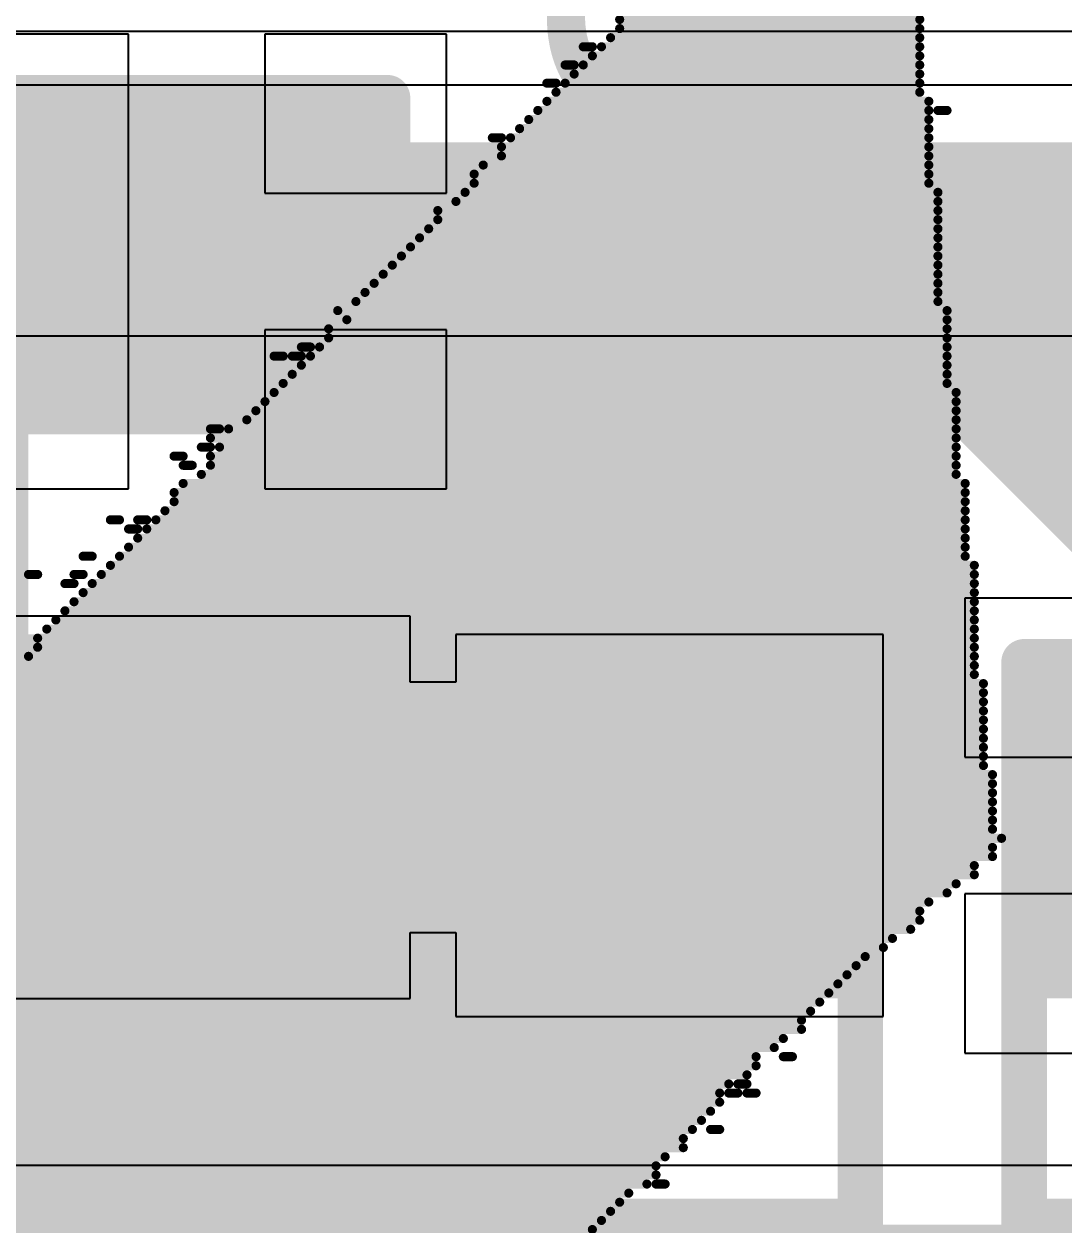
# Model space of a CAD drawing. Header units: inches. Extents: x -5 to 426, y -53 to 116.
# Drawn here: x 33.627 to 36.532, y -9.158 to -5.805 of the extents above; entities that cross this region are included whole.
import ezdxf

# ---------------------------------------------------------------- set-up
doc = ezdxf.new("R2010")
doc.units = ezdxf.units.IN
for name, color, linetype in [('Board Outline', 216, 'Continuous'), ('Bottom Layer', 5, 'Continuous'), ('Bottom Overlay', 54, 'Continuous'), ('Top Layer', 1, 'Continuous'), ('Top Overlay', 2, 'Continuous'), ('Top Paste', 8, 'Continuous'), ('Top Solder', 216, 'Continuous')]:
    doc.layers.add(name, color=color, linetype=linetype)
doc.styles.add('Arial', font='', dxfattribs={"height": 0.2})
doc.styles.get('Arial').set_extended_font_data('Arial')

# ---------------------------------------------------------------- blocks, each defined once
blk = doc.blocks.new('R___0603_3')
at = {"layer": 'Top Layer'}
for points in [[(-0.381, 0.4445), (-0.381, -0.4445), (-1.143, -0.4445), (-1.143, 0.4445)], [(1.143, 0.4445), (1.143, -0.4445), (0.381, -0.4445), (0.381, 0.4445)]]:
    blk.add_hatch(color=1, dxfattribs=at).paths.add_polyline_path(points)
at = {"layer": 'Top Paste'}
for points in [[(-0.381, 0.4445), (-0.381, -0.4445), (-1.143, -0.4445), (-1.143, 0.4445)], [(1.143, 0.4445), (1.143, -0.4445), (0.381, -0.4445), (0.381, 0.4445)]]:
    blk.add_hatch(color=8, dxfattribs=at).paths.add_polyline_path(points)
at = {"layer": 'Top Solder'}
for points in [[(-0.2794, 0.5461), (-0.2794, -0.5461), (-1.2446, -0.5461), (-1.2446, 0.5461)], [(1.2446, 0.5461), (1.2446, -0.5461), (0.2794, -0.5461), (0.2794, 0.5461)]]:
    blk.add_hatch(color=216, dxfattribs=at).paths.add_polyline_path(points)
at = {"layer": 'Top Overlay', "const_width": 0.127}
for points in [[(-1.2192, 0.5334), (-1.2192, -0.5334)], [(-1.2192, 0.5334), (1.2192, 0.5334)], [(1.2192, 0.5334), (1.2192, -0.5334)], [(-1.2192, -0.5334), (1.2192, -0.5334)]]:
    blk.add_lwpolyline(points, dxfattribs=at)
at = {"layer": 'Top Overlay', "const_width": 0.0635}
for points in [[(-1.25095, 0.5334, 1), (-1.18745, 0.5334, 1)], [(-1.25095, 0.5334, 1), (-1.18745, 0.5334, 1)], [(1.18745, 0.5334, 1), (1.25095, 0.5334, 1)], [(1.18745, 0.5334, 1), (1.25095, 0.5334, 1)], [(-1.25095, -0.5334, 1), (-1.18745, -0.5334, 1)], [(-1.25095, -0.5334, 1), (-1.18745, -0.5334, 1)], [(1.18745, -0.5334, 1), (1.25095, -0.5334, 1)], [(1.18745, -0.5334, 1), (1.25095, -0.5334, 1)]]:
    blk.add_lwpolyline(points, format="xyb", close=True, dxfattribs=at)
blk = doc.blocks.new('R___0603_6')
at = {"layer": 'Top Layer'}
for points in [[(-0.381, 0.4445), (-0.381, -0.4445), (-1.143, -0.4445), (-1.143, 0.4445)], [(1.143, 0.4445), (1.143, -0.4445), (0.381, -0.4445), (0.381, 0.4445)]]:
    blk.add_hatch(color=1, dxfattribs=at).paths.add_polyline_path(points)
at = {"layer": 'Top Paste'}
for points in [[(-0.381, 0.4445), (-0.381, -0.4445), (-1.143, -0.4445), (-1.143, 0.4445)], [(1.143, 0.4445), (1.143, -0.4445), (0.381, -0.4445), (0.381, 0.4445)]]:
    blk.add_hatch(color=8, dxfattribs=at).paths.add_polyline_path(points)
at = {"layer": 'Top Solder'}
for points in [[(-0.2794, 0.5461), (-0.2794, -0.5461), (-1.2446, -0.5461), (-1.2446, 0.5461)], [(1.2446, 0.5461), (1.2446, -0.5461), (0.2794, -0.5461), (0.2794, 0.5461)]]:
    blk.add_hatch(color=216, dxfattribs=at).paths.add_polyline_path(points)
at = {"layer": 'Top Overlay', "const_width": 0.127}
for points in [[(-1.2192, 0.5334), (1.2192, 0.5334)], [(-1.2192, 0.5334), (-1.2192, -0.5334)], [(1.2192, 0.5334), (1.2192, -0.5334)], [(-1.2192, -0.5334), (1.2192, -0.5334)]]:
    blk.add_lwpolyline(points, dxfattribs=at)
at = {"layer": 'Top Overlay', "const_width": 0.0635}
for points in [[(-1.25095, 0.5334, 1), (-1.18745, 0.5334, 1)], [(-1.25095, 0.5334, 1), (-1.18745, 0.5334, 1)], [(1.18745, 0.5334, 1), (1.25095, 0.5334, 1)], [(1.18745, 0.5334, 1), (1.25095, 0.5334, 1)], [(-1.25095, -0.5334, 1), (-1.18745, -0.5334, 1)], [(-1.25095, -0.5334, 1), (-1.18745, -0.5334, 1)], [(1.18745, -0.5334, 1), (1.25095, -0.5334, 1)], [(1.18745, -0.5334, 1), (1.25095, -0.5334, 1)]]:
    blk.add_lwpolyline(points, format="xyb", close=True, dxfattribs=at)
blk = doc.blocks.new('R___0603_51')
at = {"layer": 'Top Layer'}
for points in [[(-0.381, 0.4445), (-0.381, -0.4445), (-1.143, -0.4445), (-1.143, 0.4445)], [(1.143, 0.4445), (1.143, -0.4445), (0.381, -0.4445), (0.381, 0.4445)]]:
    blk.add_hatch(color=1, dxfattribs=at).paths.add_polyline_path(points)
at = {"layer": 'Top Paste'}
for points in [[(-0.381, 0.4445), (-0.381, -0.4445), (-1.143, -0.4445), (-1.143, 0.4445)], [(1.143, 0.4445), (1.143, -0.4445), (0.381, -0.4445), (0.381, 0.4445)]]:
    blk.add_hatch(color=8, dxfattribs=at).paths.add_polyline_path(points)
at = {"layer": 'Top Solder'}
for points in [[(-0.2794, 0.5461), (-0.2794, -0.5461), (-1.2446, -0.5461), (-1.2446, 0.5461)], [(1.2446, 0.5461), (1.2446, -0.5461), (0.2794, -0.5461), (0.2794, 0.5461)]]:
    blk.add_hatch(color=216, dxfattribs=at).paths.add_polyline_path(points)
at = {"layer": 'Top Overlay', "const_width": 0.127}
for points in [[(-1.2192, 0.5334), (-1.2192, -0.5334)], [(-1.2192, 0.5334), (1.2192, 0.5334)], [(1.2192, 0.5334), (1.2192, -0.5334)], [(-1.2192, -0.5334), (1.2192, -0.5334)]]:
    blk.add_lwpolyline(points, dxfattribs=at)
at = {"layer": 'Top Overlay', "const_width": 0.0635}
for points in [[(-1.25095, 0.5334, 1), (-1.18745, 0.5334, 1)], [(-1.25095, 0.5334, 1), (-1.18745, 0.5334, 1)], [(1.18745, 0.5334, 1), (1.25095, 0.5334, 1)], [(1.18745, 0.5334, 1), (1.25095, 0.5334, 1)], [(-1.25095, -0.5334, 1), (-1.18745, -0.5334, 1)], [(-1.25095, -0.5334, 1), (-1.18745, -0.5334, 1)], [(1.18745, -0.5334, 1), (1.25095, -0.5334, 1)], [(1.18745, -0.5334, 1), (1.25095, -0.5334, 1)]]:
    blk.add_lwpolyline(points, format="xyb", close=True, dxfattribs=at)

msp = doc.modelspace()

# ---------------------------------------------------------------- hatches: boundary and pattern name
at = {"layer": 'Top Layer'}
msp.add_hatch(color=1, dxfattribs=at).paths.add_polyline_path([(37.4213, -9.1568), (30.8844, -9.1568), (30.8844, -10.0596), (37.4213, -10.0596)])

# ---------------------------------------------------------------- linework, layer by layer
at = {"layer": 'Board Outline', "const_width": 0.254}
msp.add_lwpolyline([(49.7725, 6.3481, -1.144567), (-0.2979, -38.4414)], format="xyb", dxfattribs=at)
at = {"layer": 'Bottom Layer'}
for p, q in [((32.7876, -5.8251), (37.3669, -5.8251)), ((36.7449, -5.9762), (33.1329, -5.9762)), ((33.1329, -6.6754), (36.7449, -6.6754))]:
    msp.add_line(p, q, dxfattribs=at)
at = {"layer": 'Bottom Layer', "const_width": 0.381}
msp.add_lwpolyline([(33.1329, -6.3258), (36.7449, -6.3258)], dxfattribs=at)
at = {"layer": 'Bottom Overlay', "const_width": 0.0254}
for points in [[(35.2909, -5.7924), (36.1291, -5.7924)], [(35.2655, -5.8432), (36.1291, -5.8432)], [(35.2909, -5.8178), (36.1291, -5.8178)], [(35.1893, -5.8686), (35.2147, -5.8686)], [(35.2401, -5.8686), (36.1291, -5.8686)], [(35.2147, -5.894), (36.1291, -5.894)], [(35.1385, -5.9194), (35.1639, -5.9194)], [(35.1639, -5.9448), (36.1291, -5.9448)], [(35.1893, -5.9194), (36.1291, -5.9194)], [(35.0877, -5.9702), (35.1131, -5.9702)], [(35.1385, -5.9702), (36.1291, -5.9702)], [(35.1131, -5.9956), (36.1291, -5.9956)], [(35.0623, -6.0464), (36.1545, -6.0464)], [(35.0877, -6.021), (36.1545, -6.021)], [(36.1799, -6.0464), (36.2053, -6.0464)], [(35.0369, -6.0718), (36.1545, -6.0718)], [(35.0115, -6.0972), (36.1545, -6.0972)], [(34.9353, -6.1226), (34.9607, -6.1226)], [(34.9607, -6.148), (36.1545, -6.148)], [(34.9861, -6.1226), (36.1545, -6.1226)], [(34.9607, -6.1734), (36.1545, -6.1734)], [(34.9099, -6.1988), (36.1545, -6.1988)], [(34.8845, -6.2242), (36.1545, -6.2242)], [(34.8591, -6.275), (36.1799, -6.275)], [(34.8845, -6.2496), (36.1545, -6.2496)], [(34.8337, -6.3004), (36.1799, -6.3004)], [(34.7829, -6.3258), (36.1799, -6.3258)], [(34.7575, -6.3766), (36.1799, -6.3766)], [(34.7829, -6.3512), (36.1799, -6.3512)], [(34.7321, -6.402), (36.1799, -6.402)], [(34.7067, -6.4274), (36.1799, -6.4274)], [(34.6559, -6.4782), (36.1799, -6.4782)], [(34.6813, -6.4528), (36.1799, -6.4528)], [(34.6305, -6.5036), (36.1799, -6.5036)], [(34.6051, -6.529), (36.1799, -6.529)], [(34.5543, -6.5798), (36.1799, -6.5798)], [(34.5797, -6.5544), (36.1799, -6.5544)], [(34.5035, -6.6052), (36.2053, -6.6052)], [(34.5289, -6.6306), (36.2053, -6.6306)], [(34.4781, -6.656), (36.2053, -6.656)], [(34.4781, -6.6814), (36.2053, -6.6814)], [(34.4019, -6.7068), (34.4273, -6.7068)], [(34.4527, -6.7068), (36.2053, -6.7068)], [(34.3257, -6.7322), (34.3511, -6.7322)], [(34.3765, -6.7322), (34.4019, -6.7322)], [(34.4273, -6.7322), (36.2053, -6.7322)], [(34.3765, -6.783), (36.2053, -6.783)], [(34.4019, -6.7576), (36.2053, -6.7576)], [(34.3511, -6.8084), (36.2053, -6.8084)], [(34.3257, -6.8338), (36.2307, -6.8338)], [(34.2749, -6.8846), (36.2307, -6.8846)], [(34.3003, -6.8592), (36.2307, -6.8592)], [(34.2495, -6.91), (36.2307, -6.91)], [(34.1479, -6.9354), (34.1733, -6.9354)], [(34.1987, -6.9354), (36.2307, -6.9354)], [(34.1225, -6.9862), (34.1479, -6.9862)], [(34.1479, -6.9608), (36.2307, -6.9608)], [(34.1733, -6.9862), (36.2307, -6.9862)], [(34.0463, -7.0116), (34.0717, -7.0116)], [(34.1479, -7.0116), (36.2307, -7.0116)], [(34.0717, -7.037), (34.0971, -7.037)], [(34.1479, -7.037), (36.2307, -7.037)], [(34.1225, -7.0624), (36.2307, -7.0624)], [(34.0463, -7.1132), (36.2561, -7.1132)], [(34.0717, -7.0878), (36.2561, -7.0878)], [(34.0463, -7.1386), (36.2561, -7.1386)], [(34.0209, -7.164), (36.2561, -7.164)], [(33.8685, -7.1894), (33.8939, -7.1894)], [(33.9193, -7.2148), (33.9447, -7.2148)], [(33.9447, -7.1894), (33.9701, -7.1894)], [(33.9701, -7.2148), (36.2561, -7.2148)], [(33.9955, -7.1894), (36.2561, -7.1894)], [(33.9447, -7.2402), (36.2561, -7.2402)], [(33.9193, -7.2656), (36.2561, -7.2656)], [(33.7923, -7.291), (33.8177, -7.291)], [(33.8685, -7.3164), (36.2815, -7.3164)], [(33.8939, -7.291), (36.2561, -7.291)], [(33.6399, -7.3418), (33.6653, -7.3418)], [(33.7669, -7.3418), (33.7923, -7.3418)], [(33.8431, -7.3418), (36.2815, -7.3418)], [(33.7415, -7.3672), (33.7669, -7.3672)], [(33.8177, -7.3672), (36.2815, -7.3672)], [(33.7669, -7.418), (36.2815, -7.418)], [(33.7923, -7.3926), (36.2815, -7.3926)], [(33.7415, -7.4434), (36.2815, -7.4434)], [(33.7161, -7.4688), (36.2815, -7.4688)], [(33.6653, -7.5196), (36.2815, -7.5196)], [(33.6907, -7.4942), (36.2815, -7.4942)], [(33.6653, -7.545), (36.2815, -7.545)], [(33.6399, -7.5704), (36.2815, -7.5704)], [(30.8967, -7.5958), (36.2815, -7.5958)], [(30.9475, -7.6212), (36.2815, -7.6212)], [(30.9729, -7.6466), (36.3069, -7.6466)], [(30.9983, -7.672), (36.3069, -7.672)], [(31.0237, -7.6974), (36.3069, -7.6974)], [(31.0237, -7.7228), (36.3069, -7.7228)], [(31.0491, -7.7482), (36.3069, -7.7482)], [(31.0999, -7.7736), (36.3069, -7.7736)], [(31.1253, -7.799), (36.3069, -7.799)], [(31.1253, -7.8244), (36.3069, -7.8244)], [(31.1507, -7.8498), (36.3069, -7.8498)], [(31.1761, -7.8752), (36.3069, -7.8752)], [(31.2015, -7.9006), (36.3323, -7.9006)], [(31.2269, -7.926), (36.3323, -7.926)], [(31.2269, -7.9514), (36.3323, -7.9514)], [(31.2523, -7.9768), (36.3323, -7.9768)], [(31.2777, -8.0022), (36.3323, -8.0022)], [(31.3031, -8.0276), (36.3323, -8.0276)], [(31.3285, -8.053), (36.3323, -8.053)], [(31.3539, -8.0784), (36.3577, -8.0784)], [(31.3539, -8.1038), (36.3323, -8.1038)], [(31.3793, -8.1292), (36.3323, -8.1292)], [(31.4047, -8.1546), (36.2815, -8.1546)], [(31.4301, -8.18), (36.2815, -8.18)], [(31.4555, -8.2054), (36.2307, -8.2054)], [(31.4809, -8.2308), (36.2053, -8.2308)], [(31.5063, -8.2562), (36.1545, -8.2562)], [(31.5063, -8.2816), (36.1291, -8.2816)], [(31.5317, -8.307), (36.1291, -8.307)], [(31.5317, -8.3324), (36.1037, -8.3324)], [(31.5571, -8.3578), (36.0529, -8.3578)], [(31.5825, -8.3832), (36.0275, -8.3832)], [(31.6079, -8.4086), (35.9767, -8.4086)], [(31.6333, -8.434), (35.9513, -8.434)], [(31.6587, -8.4594), (35.9259, -8.4594)], [(31.6587, -8.4848), (35.9005, -8.4848)], [(31.6841, -8.5102), (35.8751, -8.5102)], [(31.7095, -8.5356), (35.8497, -8.5356)], [(31.7095, -8.561), (35.8243, -8.561)], [(31.7349, -8.5864), (35.7989, -8.5864)], [(31.7603, -8.6118), (35.7989, -8.6118)], [(31.7603, -8.6372), (35.7481, -8.6372)], [(31.7857, -8.6626), (35.7227, -8.6626)], [(31.8111, -8.688), (35.6719, -8.688)], [(35.7481, -8.688), (35.7735, -8.688)], [(31.8365, -8.7134), (35.6719, -8.7134)], [(31.8365, -8.7388), (35.6465, -8.7388)], [(31.8619, -8.7642), (35.5957, -8.7642)], [(31.8873, -8.7896), (35.5703, -8.7896)], [(35.5957, -8.7896), (35.6211, -8.7896)], [(35.6211, -8.7642), (35.6465, -8.7642)], [(35.6465, -8.7896), (35.6719, -8.7896)], [(31.8873, -8.815), (35.5703, -8.815)], [(31.9127, -8.8404), (35.5449, -8.8404)], [(31.9381, -8.8658), (35.5195, -8.8658)], [(31.9381, -8.8912), (35.4941, -8.8912)], [(35.5449, -8.8912), (35.5703, -8.8912)], [(31.9635, -8.9166), (35.4687, -8.9166)], [(31.9889, -8.942), (35.4687, -8.942)], [(31.9889, -8.9674), (35.4179, -8.9674)], [(32.0143, -8.9928), (35.3925, -8.9928)], [(32.0397, -9.0182), (35.3925, -9.0182)], [(32.0143, -9.0436), (35.3671, -9.0436)], [(35.3925, -9.0436), (35.4179, -9.0436)], [(32.0651, -9.069), (35.3163, -9.069)], [(32.0905, -9.0944), (35.2909, -9.0944)], [(32.0905, -9.1198), (35.2655, -9.1198)], [(32.0651, -9.1452), (35.2401, -9.1452)], [(32.1159, -9.1706), (35.2147, -9.1706)]]:
    msp.add_lwpolyline(points, dxfattribs=at)
at = {"layer": 'Bottom Overlay', "const_width": 0.0127}
for points in [[(35.2845, -5.7924, 1), (35.2972, -5.7924, 1)], [(36.1227, -5.7924, 1), (36.1354, -5.7924, 1)], [(35.2591, -5.8432, 1), (35.2718, -5.8432, 1)], [(35.2845, -5.8178, 1), (35.2972, -5.8178, 1)], [(36.1227, -5.8178, 1), (36.1354, -5.8178, 1)], [(36.1227, -5.8432, 1), (36.1354, -5.8432, 1)], [(35.1829, -5.8686, 1), (35.1956, -5.8686, 1)], [(35.2083, -5.8686, 1), (35.221, -5.8686, 1)], [(35.2337, -5.8686, 1), (35.2464, -5.8686, 1)], [(36.1227, -5.8686, 1), (36.1354, -5.8686, 1)], [(35.2083, -5.894, 1), (35.221, -5.894, 1)], [(36.1227, -5.894, 1), (36.1354, -5.894, 1)], [(35.1321, -5.9194, 1), (35.1448, -5.9194, 1)], [(35.1575, -5.9194, 1), (35.1702, -5.9194, 1)], [(35.1575, -5.9448, 1), (35.1702, -5.9448, 1)], [(35.1829, -5.9194, 1), (35.1956, -5.9194, 1)], [(36.1227, -5.9194, 1), (36.1354, -5.9194, 1)], [(36.1227, -5.9448, 1), (36.1354, -5.9448, 1)], [(35.0813, -5.9702, 1), (35.094, -5.9702, 1)], [(35.1067, -5.9702, 1), (35.1194, -5.9702, 1)], [(35.1321, -5.9702, 1), (35.1448, -5.9702, 1)], [(36.1227, -5.9702, 1), (36.1354, -5.9702, 1)], [(35.1067, -5.9956, 1), (35.1194, -5.9956, 1)], [(36.1227, -5.9956, 1), (36.1354, -5.9956, 1)], [(35.0559, -6.0464, 1), (35.0686, -6.0464, 1)], [(35.0813, -6.021, 1), (35.094, -6.021, 1)], [(36.1481, -6.021, 1), (36.1608, -6.021, 1)], [(36.1481, -6.0464, 1), (36.1608, -6.0464, 1)], [(36.1735, -6.0464, 1), (36.1862, -6.0464, 1)], [(36.1989, -6.0464, 1), (36.2116, -6.0464, 1)], [(35.0305, -6.0718, 1), (35.0432, -6.0718, 1)], [(36.1481, -6.0718, 1), (36.1608, -6.0718, 1)], [(35.0051, -6.0972, 1), (35.0178, -6.0972, 1)], [(36.1481, -6.0972, 1), (36.1608, -6.0972, 1)], [(34.9289, -6.1226, 1), (34.9416, -6.1226, 1)], [(34.9543, -6.1226, 1), (34.967, -6.1226, 1)], [(34.9543, -6.148, 1), (34.967, -6.148, 1)], [(34.9797, -6.1226, 1), (34.9924, -6.1226, 1)], [(36.1481, -6.1226, 1), (36.1608, -6.1226, 1)], [(36.1481, -6.148, 1), (36.1608, -6.148, 1)], [(34.9543, -6.1734, 1), (34.967, -6.1734, 1)], [(36.1481, -6.1734, 1), (36.1608, -6.1734, 1)], [(34.9035, -6.1988, 1), (34.9162, -6.1988, 1)], [(36.1481, -6.1988, 1), (36.1608, -6.1988, 1)], [(34.8781, -6.2242, 1), (34.8908, -6.2242, 1)], [(36.1481, -6.2242, 1), (36.1608, -6.2242, 1)], [(34.8527, -6.275, 1), (34.8654, -6.275, 1)], [(34.8781, -6.2496, 1), (34.8908, -6.2496, 1)], [(36.1481, -6.2496, 1), (36.1608, -6.2496, 1)], [(36.1735, -6.275, 1), (36.1862, -6.275, 1)], [(34.8273, -6.3004, 1), (34.84, -6.3004, 1)], [(36.1735, -6.3004, 1), (36.1862, -6.3004, 1)], [(34.7765, -6.3258, 1), (34.7892, -6.3258, 1)], [(36.1735, -6.3258, 1), (36.1862, -6.3258, 1)], [(34.7511, -6.3766, 1), (34.7638, -6.3766, 1)], [(34.7765, -6.3512, 1), (34.7892, -6.3512, 1)], [(36.1735, -6.3512, 1), (36.1862, -6.3512, 1)], [(36.1735, -6.3766, 1), (36.1862, -6.3766, 1)], [(34.7257, -6.402, 1), (34.7384, -6.402, 1)], [(36.1735, -6.402, 1), (36.1862, -6.402, 1)], [(34.7003, -6.4274, 1), (34.713, -6.4274, 1)], [(36.1735, -6.4274, 1), (36.1862, -6.4274, 1)], [(34.6495, -6.4782, 1), (34.6622, -6.4782, 1)], [(34.6749, -6.4528, 1), (34.6876, -6.4528, 1)], [(36.1735, -6.4528, 1), (36.1862, -6.4528, 1)], [(36.1735, -6.4782, 1), (36.1862, -6.4782, 1)], [(34.6241, -6.5036, 1), (34.6368, -6.5036, 1)], [(36.1735, -6.5036, 1), (36.1862, -6.5036, 1)], [(34.5987, -6.529, 1), (34.6114, -6.529, 1)], [(36.1735, -6.529, 1), (36.1862, -6.529, 1)], [(34.5479, -6.5798, 1), (34.5606, -6.5798, 1)], [(34.5733, -6.5544, 1), (34.586, -6.5544, 1)], [(36.1735, -6.5544, 1), (36.1862, -6.5544, 1)], [(36.1735, -6.5798, 1), (36.1862, -6.5798, 1)], [(34.4971, -6.6052, 1), (34.5098, -6.6052, 1)], [(36.1989, -6.6052, 1), (36.2116, -6.6052, 1)], [(34.5225, -6.6306, 1), (34.5352, -6.6306, 1)], [(36.1989, -6.6306, 1), (36.2116, -6.6306, 1)], [(34.4717, -6.656, 1), (34.4844, -6.656, 1)], [(34.4717, -6.6814, 1), (34.4844, -6.6814, 1)], [(36.1989, -6.656, 1), (36.2116, -6.656, 1)], [(36.1989, -6.6814, 1), (36.2116, -6.6814, 1)], [(34.3955, -6.7068, 1), (34.4082, -6.7068, 1)], [(34.4209, -6.7068, 1), (34.4336, -6.7068, 1)], [(34.4463, -6.7068, 1), (34.459, -6.7068, 1)], [(36.1989, -6.7068, 1), (36.2116, -6.7068, 1)], [(34.3193, -6.7322, 1), (34.332, -6.7322, 1)], [(34.3447, -6.7322, 1), (34.3574, -6.7322, 1)], [(34.3701, -6.7322, 1), (34.3828, -6.7322, 1)], [(34.3955, -6.7322, 1), (34.4082, -6.7322, 1)], [(34.4209, -6.7322, 1), (34.4336, -6.7322, 1)], [(36.1989, -6.7322, 1), (36.2116, -6.7322, 1)], [(34.3701, -6.783, 1), (34.3828, -6.783, 1)], [(34.3955, -6.7576, 1), (34.4082, -6.7576, 1)], [(36.1989, -6.7576, 1), (36.2116, -6.7576, 1)], [(36.1989, -6.783, 1), (36.2116, -6.783, 1)], [(34.3447, -6.8084, 1), (34.3574, -6.8084, 1)], [(36.1989, -6.8084, 1), (36.2116, -6.8084, 1)], [(34.3193, -6.8338, 1), (34.332, -6.8338, 1)], [(36.2243, -6.8338, 1), (36.237, -6.8338, 1)], [(34.2685, -6.8846, 1), (34.2812, -6.8846, 1)], [(34.2939, -6.8592, 1), (34.3066, -6.8592, 1)], [(36.2243, -6.8592, 1), (36.237, -6.8592, 1)], [(36.2243, -6.8846, 1), (36.237, -6.8846, 1)], [(34.2431, -6.91, 1), (34.2558, -6.91, 1)], [(36.2243, -6.91, 1), (36.237, -6.91, 1)], [(34.1415, -6.9354, 1), (34.1542, -6.9354, 1)], [(34.1669, -6.9354, 1), (34.1796, -6.9354, 1)], [(34.1923, -6.9354, 1), (34.205, -6.9354, 1)], [(36.2243, -6.9354, 1), (36.237, -6.9354, 1)], [(34.1161, -6.9862, 1), (34.1288, -6.9862, 1)], [(34.1415, -6.9608, 1), (34.1542, -6.9608, 1)], [(34.1415, -6.9862, 1), (34.1542, -6.9862, 1)], [(34.1669, -6.9862, 1), (34.1796, -6.9862, 1)], [(36.2243, -6.9608, 1), (36.237, -6.9608, 1)], [(36.2243, -6.9862, 1), (36.237, -6.9862, 1)], [(34.0399, -7.0116, 1), (34.0526, -7.0116, 1)], [(34.0653, -7.0116, 1), (34.078, -7.0116, 1)], [(34.1415, -7.0116, 1), (34.1542, -7.0116, 1)], [(36.2243, -7.0116, 1), (36.237, -7.0116, 1)], [(34.0653, -7.037, 1), (34.078, -7.037, 1)], [(34.0907, -7.037, 1), (34.1034, -7.037, 1)], [(34.1415, -7.037, 1), (34.1542, -7.037, 1)], [(36.2243, -7.037, 1), (36.237, -7.037, 1)], [(34.1161, -7.0624, 1), (34.1288, -7.0624, 1)], [(36.2243, -7.0624, 1), (36.237, -7.0624, 1)], [(34.0399, -7.1132, 1), (34.0526, -7.1132, 1)], [(34.0653, -7.0878, 1), (34.078, -7.0878, 1)], [(36.2497, -7.0878, 1), (36.2624, -7.0878, 1)], [(36.2497, -7.1132, 1), (36.2624, -7.1132, 1)], [(34.0399, -7.1386, 1), (34.0526, -7.1386, 1)], [(36.2497, -7.1386, 1), (36.2624, -7.1386, 1)], [(34.0145, -7.164, 1), (34.0272, -7.164, 1)], [(36.2497, -7.164, 1), (36.2624, -7.164, 1)], [(33.8621, -7.1894, 1), (33.8748, -7.1894, 1)], [(33.8875, -7.1894, 1), (33.9002, -7.1894, 1)], [(33.9129, -7.2148, 1), (33.9256, -7.2148, 1)], [(33.9383, -7.1894, 1), (33.951, -7.1894, 1)], [(33.9383, -7.2148, 1), (33.951, -7.2148, 1)], [(33.9637, -7.1894, 1), (33.9764, -7.1894, 1)], [(33.9637, -7.2148, 1), (33.9764, -7.2148, 1)], [(33.9891, -7.1894, 1), (34.0018, -7.1894, 1)], [(36.2497, -7.1894, 1), (36.2624, -7.1894, 1)], [(36.2497, -7.2148, 1), (36.2624, -7.2148, 1)], [(33.9383, -7.2402, 1), (33.951, -7.2402, 1)], [(36.2497, -7.2402, 1), (36.2624, -7.2402, 1)], [(33.9129, -7.2656, 1), (33.9256, -7.2656, 1)], [(36.2497, -7.2656, 1), (36.2624, -7.2656, 1)], [(33.7859, -7.291, 1), (33.7986, -7.291, 1)], [(33.8113, -7.291, 1), (33.824, -7.291, 1)], [(33.8621, -7.3164, 1), (33.8748, -7.3164, 1)], [(33.8875, -7.291, 1), (33.9002, -7.291, 1)], [(36.2497, -7.291, 1), (36.2624, -7.291, 1)], [(36.2751, -7.3164, 1), (36.2878, -7.3164, 1)], [(33.6335, -7.3418, 1), (33.6462, -7.3418, 1)], [(33.6589, -7.3418, 1), (33.6716, -7.3418, 1)], [(33.7605, -7.3418, 1), (33.7732, -7.3418, 1)], [(33.7859, -7.3418, 1), (33.7986, -7.3418, 1)], [(33.8367, -7.3418, 1), (33.8494, -7.3418, 1)], [(36.2751, -7.3418, 1), (36.2878, -7.3418, 1)], [(33.7351, -7.3672, 1), (33.7478, -7.3672, 1)], [(33.7605, -7.3672, 1), (33.7732, -7.3672, 1)], [(33.8113, -7.3672, 1), (33.824, -7.3672, 1)], [(36.2751, -7.3672, 1), (36.2878, -7.3672, 1)], [(33.7605, -7.418, 1), (33.7732, -7.418, 1)], [(33.7859, -7.3926, 1), (33.7986, -7.3926, 1)], [(36.2751, -7.3926, 1), (36.2878, -7.3926, 1)], [(36.2751, -7.418, 1), (36.2878, -7.418, 1)], [(33.7351, -7.4434, 1), (33.7478, -7.4434, 1)], [(36.2751, -7.4434, 1), (36.2878, -7.4434, 1)], [(33.7097, -7.4688, 1), (33.7224, -7.4688, 1)], [(36.2751, -7.4688, 1), (36.2878, -7.4688, 1)], [(33.6589, -7.5196, 1), (33.6716, -7.5196, 1)], [(33.6843, -7.4942, 1), (33.697, -7.4942, 1)], [(36.2751, -7.4942, 1), (36.2878, -7.4942, 1)], [(36.2751, -7.5196, 1), (36.2878, -7.5196, 1)], [(33.6589, -7.545, 1), (33.6716, -7.545, 1)], [(36.2751, -7.545, 1), (36.2878, -7.545, 1)], [(33.6335, -7.5704, 1), (33.6462, -7.5704, 1)], [(36.2751, -7.5704, 1), (36.2878, -7.5704, 1)], [(36.2751, -7.5958, 1), (36.2878, -7.5958, 1)], [(36.2751, -7.6212, 1), (36.2878, -7.6212, 1)], [(36.3005, -7.6466, 1), (36.3132, -7.6466, 1)], [(36.3005, -7.672, 1), (36.3132, -7.672, 1)], [(36.3005, -7.6974, 1), (36.3132, -7.6974, 1)], [(36.3005, -7.7228, 1), (36.3132, -7.7228, 1)], [(36.3005, -7.7482, 1), (36.3132, -7.7482, 1)], [(36.3005, -7.7736, 1), (36.3132, -7.7736, 1)], [(36.3005, -7.799, 1), (36.3132, -7.799, 1)], [(36.3005, -7.8244, 1), (36.3132, -7.8244, 1)], [(36.3005, -7.8498, 1), (36.3132, -7.8498, 1)], [(36.3005, -7.8752, 1), (36.3132, -7.8752, 1)], [(36.3259, -7.9006, 1), (36.3386, -7.9006, 1)], [(36.3259, -7.926, 1), (36.3386, -7.926, 1)], [(36.3259, -7.9514, 1), (36.3386, -7.9514, 1)], [(36.3259, -7.9768, 1), (36.3386, -7.9768, 1)], [(36.3259, -8.0022, 1), (36.3386, -8.0022, 1)], [(36.3259, -8.0276, 1), (36.3386, -8.0276, 1)], [(36.3259, -8.053, 1), (36.3386, -8.053, 1)], [(36.3513, -8.0784, 1), (36.364, -8.0784, 1)], [(36.3259, -8.1038, 1), (36.3386, -8.1038, 1)], [(36.2751, -8.1546, 1), (36.2878, -8.1546, 1)], [(36.3259, -8.1292, 1), (36.3386, -8.1292, 1)], [(36.2751, -8.18, 1), (36.2878, -8.18, 1)], [(36.2243, -8.2054, 1), (36.237, -8.2054, 1)], [(36.1481, -8.2562, 1), (36.1608, -8.2562, 1)], [(36.1989, -8.2308, 1), (36.2116, -8.2308, 1)], [(36.1227, -8.2816, 1), (36.1354, -8.2816, 1)], [(36.1227, -8.307, 1), (36.1354, -8.307, 1)], [(36.0465, -8.3578, 1), (36.0592, -8.3578, 1)], [(36.0973, -8.3324, 1), (36.11, -8.3324, 1)], [(36.0211, -8.3832, 1), (36.0338, -8.3832, 1)], [(35.9703, -8.4086, 1), (35.983, -8.4086, 1)], [(35.9195, -8.4594, 1), (35.9322, -8.4594, 1)], [(35.9449, -8.434, 1), (35.9576, -8.434, 1)], [(35.8941, -8.4848, 1), (35.9068, -8.4848, 1)], [(35.8687, -8.5102, 1), (35.8814, -8.5102, 1)], [(35.8179, -8.561, 1), (35.8306, -8.561, 1)], [(35.8433, -8.5356, 1), (35.856, -8.5356, 1)], [(35.7925, -8.5864, 1), (35.8052, -8.5864, 1)], [(35.7925, -8.6118, 1), (35.8052, -8.6118, 1)], [(35.7163, -8.6626, 1), (35.729, -8.6626, 1)], [(35.7417, -8.6372, 1), (35.7544, -8.6372, 1)], [(35.6655, -8.688, 1), (35.6782, -8.688, 1)], [(35.7417, -8.688, 1), (35.7544, -8.688, 1)], [(35.7671, -8.688, 1), (35.7798, -8.688, 1)], [(35.6655, -8.7134, 1), (35.6782, -8.7134, 1)], [(35.6401, -8.7388, 1), (35.6528, -8.7388, 1)], [(35.5639, -8.7896, 1), (35.5766, -8.7896, 1)], [(35.5893, -8.7642, 1), (35.602, -8.7642, 1)], [(35.5893, -8.7896, 1), (35.602, -8.7896, 1)], [(35.6147, -8.7642, 1), (35.6274, -8.7642, 1)], [(35.6147, -8.7896, 1), (35.6274, -8.7896, 1)], [(35.6401, -8.7642, 1), (35.6528, -8.7642, 1)], [(35.6401, -8.7896, 1), (35.6528, -8.7896, 1)], [(35.6655, -8.7896, 1), (35.6782, -8.7896, 1)], [(35.5639, -8.815, 1), (35.5766, -8.815, 1)], [(35.5385, -8.8404, 1), (35.5512, -8.8404, 1)], [(35.4877, -8.8912, 1), (35.5004, -8.8912, 1)], [(35.5131, -8.8658, 1), (35.5258, -8.8658, 1)], [(35.5385, -8.8912, 1), (35.5512, -8.8912, 1)], [(35.5639, -8.8912, 1), (35.5766, -8.8912, 1)], [(35.4623, -8.9166, 1), (35.475, -8.9166, 1)], [(35.4623, -8.942, 1), (35.475, -8.942, 1)], [(35.3861, -8.9928, 1), (35.3988, -8.9928, 1)], [(35.4115, -8.9674, 1), (35.4242, -8.9674, 1)], [(35.3861, -9.0182, 1), (35.3988, -9.0182, 1)], [(35.3607, -9.0436, 1), (35.3734, -9.0436, 1)], [(35.3861, -9.0436, 1), (35.3988, -9.0436, 1)], [(35.4115, -9.0436, 1), (35.4242, -9.0436, 1)], [(35.2845, -9.0944, 1), (35.2972, -9.0944, 1)], [(35.3099, -9.069, 1), (35.3226, -9.069, 1)], [(35.2591, -9.1198, 1), (35.2718, -9.1198, 1)], [(35.2337, -9.1452, 1), (35.2464, -9.1452, 1)], [(35.2083, -9.1706, 1), (35.221, -9.1706, 1)]]:
    msp.add_lwpolyline(points, format="xyb", close=True, dxfattribs=at)
at = {"layer": 'Top Layer'}
for p, q in [((33.9186, -5.833), (33.4612, -5.833)), ((33.9186, -6.468), (33.9186, -5.833)), ((34.8076, -5.833), (34.2996, -5.833)), ((34.2996, -5.833), (34.2996, -6.2775)), ((34.8076, -6.2775), (34.8076, -5.833)), ((34.2996, -6.2775), (34.8076, -6.2775)), ((33.9186, -7.103), (33.9186, -6.468)), ((34.8076, -6.6585), (34.2996, -6.6585)), ((34.2996, -6.6585), (34.2996, -7.103)), ((34.8076, -7.103), (34.8076, -6.6585)), ((33.4612, -7.103), (33.9186, -7.103)), ((34.2996, -7.103), (34.8076, -7.103)), ((36.7634, -7.4078), (36.2554, -7.4078)), ((36.2554, -7.4078), (36.2554, -7.8523)), ((34.706, -7.4586), (33.5882, -7.4586)), ((34.706, -7.6424), (34.706, -7.4586)), ((36.0268, -7.5094), (34.833, -7.5094)), ((34.833, -7.5094), (34.833, -7.6424)), ((36.0268, -8.5762), (36.0268, -7.5094)), ((34.833, -7.6424), (34.706, -7.6424)), ((36.2554, -7.8523), (36.7634, -7.8523)), ((36.7634, -8.2333), (36.2554, -8.2333)), ((36.2554, -8.2333), (36.2554, -8.6778)), ((34.706, -8.5254), (34.706, -8.3416)), ((34.706, -8.3416), (34.833, -8.3416)), ((34.833, -8.3416), (34.833, -8.5762)), ((33.5714, -8.5254), (34.706, -8.5254)), ((34.833, -8.5762), (36.0268, -8.5762)), ((36.2554, -8.6778), (36.7634, -8.6778)), ((37.4213, -8.9918), (30.8844, -8.9918))]:
    msp.add_line(p, q, dxfattribs=at)
for points, const_width in [([(33.9821, -6.4045), (34.0456, -6.468)], 0.635), ([(34.0456, -6.468), (36.1919, -6.468)], 0.635), ([(36.1919, -6.468), (36.9539, -7.23)], 0.635), ([(34.1091, -7.992), (35.3072, -7.992)], 0.381)]:
    msp.add_lwpolyline(points, dxfattribs=dict(at, const_width=const_width))
for points, const_width in [([(33.8233, -6.4045, 1), (34.1408, -6.4045, 1)], 0.3175), ([(33.8868, -6.468, 1), (34.2043, -6.468, 1)], 0.3175), ([(33.8868, -6.468, 1), (34.2043, -6.468, 1)], 0.3175), ([(36.0331, -6.468, 1), (36.3506, -6.468, 1)], 0.3175), ([(36.0331, -6.468, 1), (36.3506, -6.468, 1)], 0.3175), ([(34.0138, -7.992, 1), (34.2043, -7.992, 1)], 0.1905), ([(35.212, -7.992, 1), (35.4025, -7.992, 1)], 0.1905), ([(35.212, -7.992, 1), (35.4025, -7.992, 1)], 0.1905), ([(35.3346, -8.0428, 1), (35.5251, -8.0428, 1)], 0.1905)]:
    msp.add_lwpolyline(points, format="xyb", close=True, dxfattribs=dict(at, const_width=const_width))
at = {"layer": 'Top Layer', "const_width": 0.381}
msp.add_lwpolyline([(35.3072, -7.992, -0.198912), (35.4299, -8.0428)], format="xyb", dxfattribs=at)

# ---------------------------------------------------------------- block references
at = {"rotation": 90}
for name, p in [('R___0603_51', (34.1091, -7.23)), ('R___0603_3', (35.4299, -8.8048)), ('R___0603_6', (36.9539, -8.8048))]:
    msp.add_blockref(name, p, dxfattribs=at)

# ---------------------------------------------------------------- texts
at = {"layer": 'Top Overlay', "style": 'Arial'}
msp.add_text('R39', height=1.016, rotation=90, dxfattribs=at).set_placement((36.1186, -7.1962))

doc.saveas('drawing.dxf')
